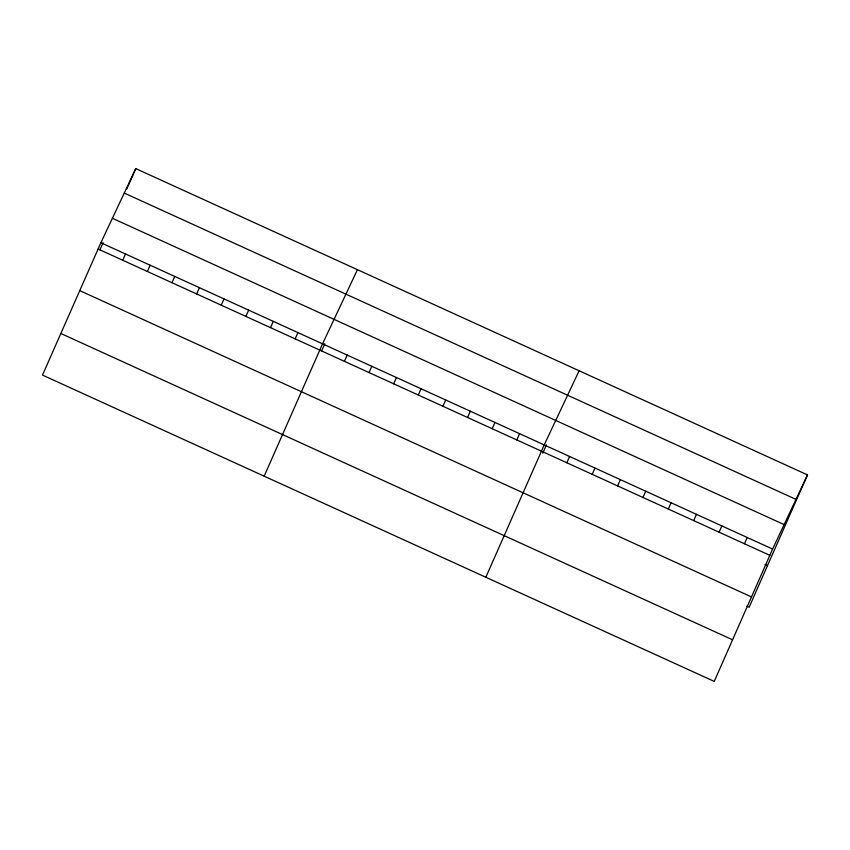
<?xml version="1.0" encoding="UTF-8"?>
<svg xmlns="http://www.w3.org/2000/svg" width="850" height="850" viewBox="0 0 850 850"><rect width="100%" height="100%" fill="white"/><g stroke="black" fill="none" stroke-linecap="round" stroke-linejoin="round"><path stroke-width="1.27" d="M100.874 242.749L42.5 375.094L714.234 681.403L772.607 549.058L807.5 474.906L135.766 168.597L100.874 242.749L772.607 549.058M99.949 249.804L103.094 242.664M126.714 189.125L135.766 168.597M122.74 260.249L125.502 253.98M147.369 271.479L150.131 265.211M171.998 282.71L174.76 276.441M196.626 293.941L199.389 287.672M221.255 305.171L224.018 298.902M245.884 316.402L248.657 310.133M270.512 327.632L273.286 321.364M295.152 338.874L297.914 332.594M264.169 476.181L322.543 343.825L357.436 269.673M321.619 350.891L324.774 343.751M344.409 361.335L347.172 355.066M369.038 372.566L371.801 366.297M393.667 383.796L396.429 377.527M418.296 395.027L421.069 388.758M442.924 406.257L445.697 399.989M467.564 417.488L470.326 411.219M492.192 428.719L494.955 422.45M516.821 439.949L519.584 433.681M485.839 577.256L544.213 444.911L579.116 370.759M542.767 453.167L546.444 444.837M566.822 462.751L569.596 456.482M592.206 474.332L594.968 468.053M617.578 485.902L620.341 479.634M642.951 497.473L645.724 491.204M668.334 509.044L671.096 502.775M693.706 520.614L696.469 514.346M719.089 532.185L721.852 525.916M744.462 543.756L747.224 537.487M807.5 474.906L749.126 607.251L746.714 606.156M124.249 193.067L795.982 499.375M112.391 218.28L784.114 524.588M98.111 249.018L769.834 555.326M765.064 564.549L767.476 565.643M79.751 290.626L751.485 596.934M60.849 333.487L732.583 639.806"/></g></svg>
